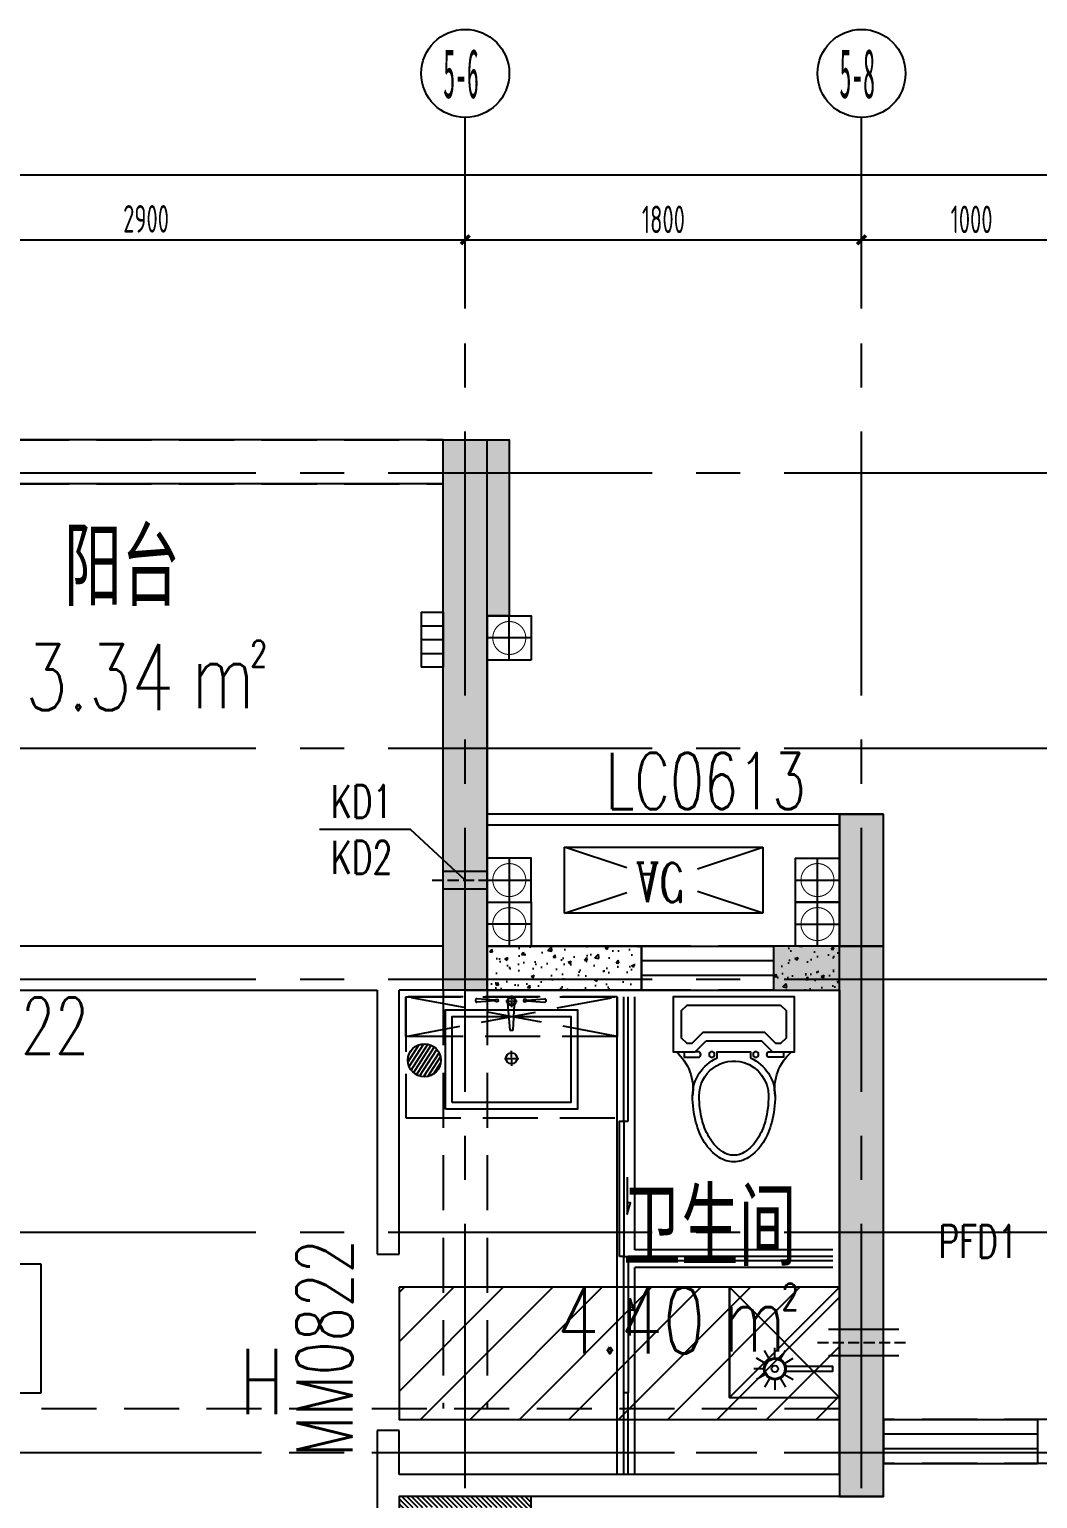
# Model space of a CAD drawing. Header units: millimetres. Extents: x -187744 to 2148, y -49419 to 6550.
# Drawn here: x -27873 to -23293, y -11921 to -5247 of the extents above; entities that cross this region are included whole.
import ezdxf
from ezdxf.enums import TextEntityAlignment as Align

# ---------------------------------------------------------------- set-up
doc = ezdxf.new("R2010")
doc.units = ezdxf.units.MM
doc.header["$LTSCALE"] = 1000
doc.header["$MEASUREMENT"] = 0
doc.set_wipeout_variables(frame=1)
for name, pattern in [('1#2#平面图$0$平面说明-标准层$0$DASH', [0.35, 0.25, -0.1]), ('B1户型$0$1#2#平面图$0$平面说明-标准层$0$DASH', [0.35, 0.25, -0.1]), ('B1户型$0$DASH', [0.35, 0.25, -0.1]), ('CONTINOUS', [0]), ('DASH', [0.35, 0.25, -0.1]), ('DASHED2', [0.375, 0.25, -0.125]), ('M-CENTER', [1.8, 1.2, -0.2, 0.2, -0.2])]:
    doc.linetypes.add(name, pattern=pattern)
doc.layers.get('Defpoints').update_dxf_attribs({"color": 136})
for name, color, linetype in [('-F废水立管', 30, 'F废水50'), ('-N凝结水立管', 150, 'N凝结水50'), ('-T通气立管', 7, 'T通气50'), ('-W污水立管', 2, 'W污水50'), ('-Y雨水立管', 3, 'Y雨水50'), ('0w-梁1', 4, 'DASHED2'), ('1#f35层以上墙柱-col_建筑$0$1#f35层以上墙柱-col$0$Col_1#_2F$0$0q-柱0', 3, 'Continuous'), ('1#f35层以上墙柱-col_建筑$0$1#f35层以上墙柱-col$0$Col_1#_2F$0$0q-柱填充', 251, 'Continuous'), ('A-AXIS', 150, 'Continuous'), ('A-DIM', 44, 'Continuous'), ('AXIS', 150, 'Continuous'), ('AXIS_TEXT', 50, 'Continuous'), ('B1户型$0$3T_WOOD', 21, 'Continuous'), ('B1户型$0$_EQUIPMENT', 6, 'Continuous'), ('B1户型$0$BALCONY', 6, 'Continuous'), ('B1户型$0$BASE', 5, 'Continuous'), ('B1户型$0$BASE-HATCH', 8, 'Continuous'), ('B1户型$0$DS-GLASS', 12, 'Continuous'), ('B1户型$0$FF-FIXT', 31, 'Continuous'), ('B1户型$0$FF-FURN', 51, 'Continuous'), ('B1户型$0$FURNITURE', 9, 'B1户型$0$DASH'), ('B1户型$0$K_EQUIPMENT', 6, 'Continuous'), ('B1户型$0$KT-HOLE', 211, 'Continuous'), ('B1户型$0$WALL', 2, 'Continuous'), ('B1户型$0$WIND', 4, 'Continuous'), ('B1户型$0$铝膜填充', 49, 'Continuous'), ('DIM_LEAD', 1, 'Continuous'), ('DOTE', 138, 'M-CENTER'), ('KT-HOLE', 211, 'Continuous'), ('PUB_TEXT', 7, 'Continuous'), ('SS_地漏', 21, 'Continuous'), ('WALL', 160, 'Continuous'), ('WIND-IDEN', 150, 'Continuous'), ('轴字', 7, 'Continuous')]:
    doc.layers.add(name, color=color, linetype=linetype)
for name, color, linetype, plot in [('-给排水辅助线', 201, 'Continuous', False), ('B1户型$0$20161209', 6, 'Continuous', False), ('B1户型$0$DIM_MODI', 6, 'Continuous', False)]:
    doc.layers.add(name, color=color, linetype=linetype, plot=plot)
doc.layers.add('B1户型$0$0-TTLB', color=1, linetype='Continuous', true_color=0xff0000)
doc.styles.add('-linetext', font='(hs)华森字母.shx', dxfattribs={"width": 0.6, "bigfont": '(hs)华森汉字.shx'})
doc.styles.add('_SIMPLEX', font='SIMPLEX', dxfattribs={"width": 0.8, "bigfont": 'hztxt'})
doc.styles.add('_TCH_DIM', font='SIMPLEX', dxfattribs={"bigfont": 'GBCBIG'})
doc.styles.add('_TCH_WINDOW', font='SIMPLEX', dxfattribs={"bigfont": 'GBCBIG'})
doc.styles.add('B1户型$0$_ROMANC', font='ROMANC', dxfattribs={"width": 0.6})
doc.styles.add('B1户型$0$dim_font', font='SIMPLEX', dxfattribs={"width": 0.8})
doc.styles.add('COMPLEX', font='COMPLEX')
doc.styles.add('H-DIM', font='archs.shx', dxfattribs={"width": 0.7})
doc.styles.add('S-黑体', font='simhei.ttf')
doc.linetypes.add('F废水50', pattern='A,50,-1,["F",-linetext,S=1.5,R=0,X=-0.75,Y=-0.75],-1', length=52)
doc.linetypes.add('N凝结水50', pattern='A,50,-1,["N",-linetext,S=1.5,R=0,X=-0.75,Y=-0.75],-1', length=52)
doc.linetypes.add('T通气50', pattern='A,50,-1,["T",-linetext,S=1.5,R=0,X=-0.75,Y=-0.75],-1', length=52)
doc.linetypes.add('W污水50', pattern='A,50,-1,["W",-linetext,S=1.5,R=0,X=-0.75,Y=-0.75],-1', length=52)
doc.linetypes.add('Y雨水50', pattern='A,50,-1,["Y",-linetext,S=1.5,R=0,X=-0.75,Y=-0.75],-1', length=52)
doc.dimstyles.new('H_DIM_1', dxfattribs={"dimscale": 0, "dimtxt": 2.5, "dimasz": 0.8, "dimexe": 2, "dimexo": 1.5, "dimgap": 0.6, "dimtad": 1, "dimdec": 0, "dimzin": 12, "dimdsep": 46, "dimtxsty": 'H-DIM', "dimblk": 'ARCHTICK', "dimcen": 0.125, "dimclrd": 44, "dimclre": 44, "dimclrt": 50, "dimadec": 0, "dimazin": 0, "dimtfac": 1, "dimtdec": 0, "dimtix": 1, "dimtmove": 2, "dimatfit": 3, "dimldrblk": 'ARCHTICK', "dimfxl": 1, "dimtvp": 1, "dimtolj": 1, "dimtzin": 0, "dimarcsym": 0})
pattern_1 = [(50, (0, 0), (143.452, -12.5504), [15, -165]), (355, (0, 0), (-27.7503, 150.4384), [12, -132]), (100.4514, (11.95, -1.05), (115.7019, 137.888), [12.748, -140.2284]), (46.1842, (0, 40), (213.4482, -33.1038), [22.5, -247.5]), (96.6356, (17.79, 37.24), (186.9325, 194.8236), [19.122, -210.3426]), (351.1842, (0, 40), (186.9324, 194.8237), [18, -198]), (21, (20, 30), (119.3814, -80.5238), [15, -165]), (326, (20, 30), (48.663, 145.03), [12, -132]), (71.4514, (29.95, 23.29), (168.0445, 64.5061), [12.748, -140.2284]), (37.5, (0, 0), (2.43197, 66.57877), [0, -130.4, 0, -134, 0, -132.5]), (7.5, (0, 0), (52.6139, 78.88234), [0, -76.4, 0, -127.4, 0, -50.5]), (327.5, (-44.6, 0), (106.7645, -4.51097), [0, -50, 0, -156, 0, -207]), (317.5, (-64.6, 0), (116.6372, 20.021), [0, -65, 0, -103.6, 0, -147])]

# ---------------------------------------------------------------- blocks, each defined once
blk = doc.blocks.new('_ArchTick')
at = {"color": 0, "linetype": 'ByBlock', "const_width": 0.4}
blk.add_lwpolyline([(-0.5, -0.5), (0.5, 0.5)], dxfattribs=at)
blk = doc.blocks.new('*D58')
at = {"layer": 'A-DIM', "color": 44, "lineweight": -2, "transparency": 16777216}
for p, q in [((-5792.1, 4647.4), (-5792.1, 5279.2)), ((5607.9, 4647.4), (5607.9, 5279.2)), ((-5792.1, 5179.2), (5607.9, 5179.2))]:
    blk.add_line(p, q, dxfattribs=at)
at = {"layer": 'Defpoints', "color": 0, "transparency": 16777216}
for p in [(5607.9, 5179.2), (-5792.1, 4572.4), (5607.9, 4572.4)]:
    blk.add_point(p, dxfattribs=at)
at = {"layer": 'A-DIM', "color": 44, "lineweight": -2, "transparency": 16777216, "xscale": 40, "yscale": 40, "zscale": 40, "rotation": 180}
blk.add_blockref('_ArchTick', (-5792.1, 5179.2), dxfattribs=at)
at = {"layer": 'A-DIM', "color": 44, "lineweight": -2, "transparency": 16777216, "xscale": 40, "yscale": 40, "zscale": 40}
blk.add_blockref('_ArchTick', (5607.9, 5179.2), dxfattribs=at)
at = {"layer": 'A-DIM', "color": 50, "transparency": 16777216, "insert": (-92.1, 5276.9), "char_height": 125, "attachment_point": 5, "style": 'H-DIM'}
blk.add_mtext('\\A1;11400', dxfattribs=at)
blk = doc.blocks.new('*D55')
at = {"layer": 'A-DIM', "color": 44, "lineweight": -2, "transparency": 16777216}
for p, q in [((-92.1, 4647.4), (-92.1, 4984)), ((2807.9, 4647.4), (2807.9, 4984)), ((-92.1, 4884), (2807.9, 4884))]:
    blk.add_line(p, q, dxfattribs=at)
at = {"layer": 'Defpoints', "color": 0, "transparency": 16777216}
for p in [(2807.9, 4884), (-92.1, 4572.4), (2807.9, 4572.4)]:
    blk.add_point(p, dxfattribs=at)
at = {"layer": 'A-DIM', "color": 44, "lineweight": -2, "transparency": 16777216, "xscale": 40, "yscale": 40, "zscale": 40, "rotation": 180}
blk.add_blockref('_ArchTick', (-92.1, 4884), dxfattribs=at)
at = {"layer": 'A-DIM', "color": 44, "lineweight": -2, "transparency": 16777216, "xscale": 40, "yscale": 40, "zscale": 40}
blk.add_blockref('_ArchTick', (2807.9, 4884), dxfattribs=at)
at = {"layer": 'A-DIM', "color": 50, "transparency": 16777216, "insert": (1357.9, 4979.1), "char_height": 125, "attachment_point": 5, "style": 'H-DIM'}
blk.add_mtext('\\A1;2900', dxfattribs=at)
blk = doc.blocks.new('*D54')
at = {"layer": 'A-DIM', "color": 44, "lineweight": -2, "transparency": 16777216}
for p, q in [((2807.9, 4647.4), (2807.9, 4984)), ((4607.9, 4647.4), (4607.9, 4984)), ((2807.9, 4884), (4607.9, 4884))]:
    blk.add_line(p, q, dxfattribs=at)
at = {"layer": 'Defpoints', "color": 0, "transparency": 16777216}
for p in [(4607.9, 4884), (2807.9, 4572.4), (4607.9, 4572.4)]:
    blk.add_point(p, dxfattribs=at)
at = {"layer": 'A-DIM', "color": 44, "lineweight": -2, "transparency": 16777216, "xscale": 40, "yscale": 40, "zscale": 40, "rotation": 180}
blk.add_blockref('_ArchTick', (2807.9, 4884), dxfattribs=at)
at = {"layer": 'A-DIM', "color": 44, "lineweight": -2, "transparency": 16777216, "xscale": 40, "yscale": 40, "zscale": 40}
blk.add_blockref('_ArchTick', (4607.9, 4884), dxfattribs=at)
at = {"layer": 'A-DIM', "color": 50, "transparency": 16777216, "insert": (3707.9, 4976.5), "char_height": 125, "attachment_point": 5, "style": 'H-DIM'}
blk.add_mtext('\\A1;1800', dxfattribs=at)
blk = doc.blocks.new('*D53')
at = {"layer": 'A-DIM', "color": 44, "lineweight": -2, "transparency": 16777216}
for p, q in [((4607.9, 4647.4), (4607.9, 4984)), ((5607.9, 4647.4), (5607.9, 4984)), ((4607.9, 4884), (5607.9, 4884))]:
    blk.add_line(p, q, dxfattribs=at)
at = {"layer": 'Defpoints', "color": 0, "transparency": 16777216}
for p in [(5607.9, 4884), (4607.9, 4572.4), (5607.9, 4572.4)]:
    blk.add_point(p, dxfattribs=at)
at = {"layer": 'A-DIM', "color": 44, "lineweight": -2, "transparency": 16777216, "xscale": 40, "yscale": 40, "zscale": 40, "rotation": 180}
blk.add_blockref('_ArchTick', (4607.9, 4884), dxfattribs=at)
at = {"layer": 'A-DIM', "color": 44, "lineweight": -2, "transparency": 16777216, "xscale": 40, "yscale": 40, "zscale": 40}
blk.add_blockref('_ArchTick', (5607.9, 4884), dxfattribs=at)
at = {"layer": 'A-DIM', "color": 50, "transparency": 16777216, "insert": (5107.9, 4976.5), "char_height": 125, "attachment_point": 5, "style": 'H-DIM'}
blk.add_mtext('\\A1;1000', dxfattribs=at)
blk = doc.blocks.new('_AXISO')
blk.add_circle((0, 0), 0.5)
at = {"layer": 'AXIS_TEXT', "style": 'COMPLEX', "width": 1.041667}
blk.add_attdef('A', text='', height=0.56, dxfattribs=at).set_placement((-0.25, -0.28), (0.25, -0.28), align=Align.FIT)
blk = doc.blocks.new('A$C1E787874')
at = {"linetype": 'DASH', "ltscale": 0.2}
blk.add_line((-50, 0), (250, 0), dxfattribs=at)
for p, q in [((0, 40), (200, 40)), ((0, -40), (200, -40))]:
    blk.add_line(p, q)
blk = doc.blocks.new('gslg002')
at = {"layer": '-给排水辅助线', "color": 251, "linetype": 'ByBlock'}
blk.add_lwpolyline([(28960.9, 54333.3), (29160.9, 54333.3), (29160.9, 54533.3), (28960.9, 54533.3)], close=True, dxfattribs=at)
at = {"layer": '-给排水辅助线', "linetype": 'ByBlock'}
for points in [[(29060.9, 54333.3), (29060.9, 54533.3)], [(28960.9, 54433.3), (29160.9, 54433.3)]]:
    blk.add_lwpolyline(points, dxfattribs=at)
at = {"const_width": 4.69}
blk.add_lwpolyline([(28985.9, 54433.3, 1), (29135.9, 54433.3, 1)], format="xyb", close=True, dxfattribs=at)
blk = doc.blocks.new('A$C0C4D32A8')
at = {"layer": 'SS_地漏', "linetype": 'Continuous'}
for p, q in [((0, 100), (250, 100)), ((0, 100), (0, 0)), ((62.5, 100), (62.5, 0)), ((125, 100), (125, 0)), ((187.5, 100), (187.5, 0)), ((250, 0), (250, 100)), ((0, 0), (250, 0))]:
    blk.add_line(p, q, dxfattribs=at)
blk = doc.blocks.new('B1户型$0$dgn')
at = {"color": 0, "linetype": 'Continuous'}
for p, q in [((4748.2, 4547.3), (4748.2, 4524.7)), ((4585.2, 4526.5), (4585.2, 4521.5)), ((4672.7, 4525.5), (4590.4, 4531.5)), ((4672.7, 4522.5), (4590.4, 4516.5)), ((4722.4, 4520.7), (4744.2, 4520.7)), ((4729.4, 4513.6), (4740.2, 4389.5)), ((4748.2, 4516.7), (4748.2, 4493.7)), ((4752.2, 4520.7), (4774.4, 4520.7)), ((4756.2, 4389.5), (4762.4, 4506.4)), ((4817.4, 4525.5), (4899.7, 4531.5)), ((4817.4, 4522.5), (4899.7, 4516.5)), ((4904.9, 4526.5), (4904.9, 4521.5)), ((4740.2, 4389.5), (4756.2, 4389.5)), ((4748.2, 4266), (4748.2, 4294.7)), ((4716, 4260.9), (4743.2, 4260.9)), ((4748.2, 4255.9), (4748.2, 4227.2)), ((4753.3, 4260.9), (4781, 4260.9))]:
    blk.add_line(p, q, dxfattribs=at)
blk.add_lwpolyline([(4448.2, 4030.9), (4448.2, 4480.9), (5048.2, 4480.9), (5048.2, 4030.9)], close=True, dxfattribs=at)
for points in [[(4681.7, 4530, -1), (4681.7, 4518, -1)], [(4748.2, 4520.9, 1), (4748.2, 4520.5, 1)], [(4808.4, 4530, 1), (4808.4, 4518, 1)], [(4748.1, 4261.4, 1), (4748.1, 4260.5, 1)]]:
    blk.add_lwpolyline(points, format="xyb", close=True, dxfattribs=at)
at = {"color": 8}
blk.add_lwpolyline([(4478.2, 4060.9), (4478.2, 4450.9), (5018.2, 4450.9), (5018.2, 4060.9)], close=True, dxfattribs=at)
at = {"color": 0, "linetype": 'Continuous'}
for centre, radius in [((4748.2, 4520.7), 20.2), ((4748, 4520.9), 16.3), ((4748.2, 4260.9), 25.2)]:
    blk.add_circle(centre, radius, dxfattribs=at)
for centre, start, end in [((4590.2, 4526.5), 88.28891, 180), ((4590.2, 4521.5), 180, 271.71109), ((4899.9, 4526.5), 360, 91.71109), ((4899.9, 4521.5), 268.28891, 360)]:
    blk.add_arc(centre, 5, start, end, dxfattribs=at)
blk = doc.blocks.new('B1户型$0$A$C78C60781')
at = {"color": 39}
for points in [[(-25, 306.8), (-47.9, 346.4)], [(0, 313.5), (0, 359.3)], [(25, 306.8), (47.9, 346.4)], [(-43.3, 288.5), (-82.9, 311.4)], [(43.3, 288.5), (82.9, 311.4)], [(-50, 263.5), (-95.7, 263.5)], [(-43.3, 238.5), (-82.9, 215.7)], [(-25, 220.2), (-47.9, 180.6)], [(25, 220.2), (47.9, 180.6)], [(43.3, 238.5), (82.9, 215.7)], [(50, 263.5), (95.7, 263.5)]]:
    blk.add_lwpolyline(points, dxfattribs=at)
at = {"linetype": 'Continuous'}
blk.add_lwpolyline([(-10, 214.5), (-10, 0), (10, 0), (10, 214.5)], dxfattribs=at)
for radius in [50, 45]:
    blk.add_circle((0, 263.5), radius, dxfattribs=at)
at = {"color": 39}
blk.add_circle((0, 263.5), 15, dxfattribs=at)
blk = doc.blocks.new('B1户型$0$A$C05EE60CC')
at = {"layer": 'B1户型$0$FURNITURE'}
for p, q in [((-13.7, 527), (-12.1, 507)), ((195.1, 129.9), (-13.8, 438.8)), ((-210.1, -104), (-373.1, 231.4)), ((195.1, 129.9), (-210.1, -104))]:
    blk.add_line(p, q, dxfattribs=at)
at = {"layer": 'B1户型$0$FURNITURE', "linetype": 'Continuous'}
blk.add_lwpolyline([(-91.9, 443.5, -0.03515), (-20.6, 456, -0.221919), (-2.2, 448.4), (211.6, 132.2, -0.488206), (210.9, 121.7), (-210.1, -121.3, -0.528393), (-220.3, -117.2), (-387.2, 226.1, -0.221919), (-384.6, 245.9), (-338.1, 301.4), (-377.9, 266.3), (-391, 248.9, -0.305892), (-449.5, 275.4, -0.225695), (-13.7, 527, -0.305892), (-20.1, 463.1, 0.010418), (-41.7, 460.5), (-91.9, 443.5)], format="xyb", dxfattribs=at)
at = {"layer": 'B1户型$0$FURNITURE'}
blk.add_lwpolyline([(-449.5, 275.4), (-433, 264)], dxfattribs=at)
for centre, radius, start, end in [((32.9, -57), 565.8, 94.56345, 145.43655), ((32.9, -57), 550.8, 96.16141, 143.83859), ((-72.4, 495.3), 46.4, 311.42754, 354.25754), ((-72.4, 495.3), 61.4, 328.43705, 11.01999), ((32.9, -57), 500.8, 96.22645, 143.77355), ((-19.6, 432.5), 8.6, 47.86314, 102.15075), ((-392.7, 310.4), 46.4, 245.74246, 288.57246), ((-392.7, 310.4), 61.4, 228.98001, 271.56295), ((-364.7, 233.2), 8.6, 137.84925, 192.13686)]:
    blk.add_arc(centre, radius, start, end, dxfattribs=at)
at = {"layer": 'B1户型$0$FURNITURE', "linetype": 'Continuous'}
blk.add_arc((207.4, -359.3), 856.8, 110.45237, 129.54763, dxfattribs=at)
blk = doc.blocks.new('B1户型$0$A$C421D707E')
at = {"layer": 'B1户型$0$K_EQUIPMENT'}
for p, q in [((0, 300), (282, 206)), ((0, 300), (0, 0)), ((900, 300), (0, 300)), ((900, 300), (604, 201.3)), ((900, 0), (900, 300)), ((282, 94), (0, 0)), ((604, 98.7), (900, 0)), ((0, 0), (900, 0))]:
    blk.add_line(p, q, dxfattribs=at)
at = {"layer": 'B1户型$0$K_EQUIPMENT', "style": 'B1户型$0$_ROMANC', "oblique": 360, "width": 0.7}
blk.add_text('AC', height=178.32, rotation=360, dxfattribs=at).set_placement((322.8, 71.9))
at = {"layer": 'B1户型$0$K_EQUIPMENT', "style": 'B1户型$0$dim_font', "width": 0.6, "flags": 9}
for tag in ['YSIZE', 'XSIZE']:
    blk.add_attdef(tag, (0, 0), '', height=0.6, rotation=360, dxfattribs=at)
at = {"layer": 'B1户型$0$K_EQUIPMENT', "style": 'B1户型$0$dim_font', "oblique": 360, "width": 0.6, "flags": 9}
for tag in ['YSIZE', 'XSIZE']:
    blk.add_attdef(tag, (0, 0), '', height=0.6, rotation=360, dxfattribs=at)
blk = doc.blocks.new('B1户型$0$A$C33AF49DE')
at = {"linetype": 'Continuous'}
blk.add_wipeout([(0, 550), (0, 0), (250, 0), (250, 12.5), (256.1, 19.2), (264.4, 27.5), (277.5, 39.1), (290.2, 48.7), (305.8, 58.7), (326.7, 69.6), (345.3, 77), (367.8, 83.6), (388.9, 87.5), (404.2, 89.1), (422.3, 89.6), (431.9, 88.4), (450, 87.5), (487.9, 89), (525.8, 93.5), (557.1, 99.6), (580.4, 105.7), (617.5, 119.1), (662.1, 142.4), (687.3, 160.7), (708.3, 180.8), (725.7, 202.2), (736, 218.7), (744.9, 240.2), (748.9, 259.1), (750, 275), (748, 296.9), (741.9, 318.3), (725.9, 347.4), (699.6, 378.2), (671.2, 401.6), (617.5, 430.9), (569.9, 447.2), (498.8, 460), (470.8, 462), (450, 462.5), (444.6, 462.4), (436.5, 462), (425.5, 460.9), (423.2, 460.5), (403.1, 461), (390, 462.4), (352.6, 470.6), (333.3, 477.6), (299.4, 495.2), (279.2, 509.5), (259.8, 526.9), (250, 537.5), (250, 550)], dxfattribs=at).dxf.layer = 'B1户型$0$FF-FURN'
at = {"layer": 'B1户型$0$FF-FURN', "linetype": 'Continuous'}
blk.add_lwpolyline([(200, 400), (200, 150), (250, 100), (250, 0), (0, 0), (0, 550), (250, 550), (250, 450)], close=True, dxfattribs=at)
at = {"layer": 'B1户型$0$FF-FURN'}
blk.add_lwpolyline([(37.5, 62.5), (62.5, 37.5), (187.5, 37.5), (212.5, 62.5), (212.5, 84.5), (162.5, 134.5), (162.5, 415.5), (212.5, 465.5), (212.5, 487.5), (187.5, 512.5), (62.5, 512.5), (37.5, 487.5)], close=True, dxfattribs=at)
at = {"layer": 'B1户型$0$FF-FURN', "linetype": 'ByBlock'}
for points in [[(250, 500), (275, 500), (275, 437.5, -1), (250, 437.5), (250, 450)], [(250, 50), (275, 50), (275, 112.5, 1), (250, 112.5), (250, 100)]]:
    blk.add_lwpolyline(points, format="xyb", dxfattribs=at)
at = {"layer": 'B1户型$0$FF-FURN', "linetype": 'Continuous'}
blk.add_lwpolyline([(278.2, 200, 0.298217), (450, 87.5, 0.063415), (569.9, 102.8, 0.076468), (662.1, 142.4, 0.107136), (729.9, 208.4, 0.147373), (750, 275, 0.147373), (729.9, 341.6, 0.107136), (662.1, 407.6, 0.076468), (569.9, 447.2, 0.063415), (450, 462.5, 0.298217), (278.2, 350), (250, 350), (250, 200)], format="xyb", close=True, dxfattribs=at)
at = {"layer": 'B1户型$0$FF-FURN'}
for centre in [(262.5, 375), (262.5, 175)]:
    blk.add_circle(centre, 12.5, dxfattribs=at)
at = {"layer": 'B1户型$0$FF-FURN', "linetype": 'Continuous'}
for centre, start, end in [((419.5, 685.3), 221.08899, 277.79892), ((419.5, -135.3), 82.20108, 138.91101)]:
    blk.add_arc(centre, 224.9, start, end, dxfattribs=at)
at = {"layer": 'B1户型$0$FF-FURN'}
for centre, radius, start, end in [((450, 275), 157.5, 90, 196.60154), ((450, -15.9), 448.4, 75.48576, 89.99996), ((487.1, 127.6), 300.2, 57.99461, 75.48577), ((543.7, 218.1), 193.4, 33.53412, 57.99458), ((629.5, 275), 90.5, 0.00005, 33.53406), ((629.5, 275), 90.5, 326.46593, 359.99994), ((450, 275), 157.5, 196.60155, 270), ((543.7, 331.9), 193.4, 302.00541, 326.46587), ((487.1, 422.4), 300.2, 284.51423, 302.00539), ((450, 565.9), 448.4, 270.00004, 284.51423)]:
    blk.add_arc(centre, radius, start, end, dxfattribs=at)
blk = doc.blocks.new('B1户型$0$drtetr')
at = {"layer": 'B1户型$0$铝膜填充'}
h = blk.add_hatch(dxfattribs=at)
h.set_pattern_fill('混凝土', color=256, scale=20)
h.set_pattern_definition(pattern_1)
h.paths.add_polyline_path([(7700, 6250), (7500, 6250), (7500, 5650), (7700, 5650)])
h.paths.add_polyline_path([(-2899.7, 6700), (-3500, 6700), (-3500, 6100), (-3300, 6100), (-3300, 6500), (-2899.7, 6500)])
h.paths.add_polyline_path([(-2300, -100), (-500, -100), (-500, 100), (-2300, 100)])
h = blk.add_hatch(dxfattribs=at)
h.set_pattern_fill('混凝土', color=256, scale=20)
h.set_pattern_definition(pattern_1)
h.paths.add_polyline_path([(7200, 5450), (7500, 5450), (7500, 5650), (7200, 5650)])
h.paths.add_polyline_path([(6600, 5450), (5900, 5450.2), (5900, 5650), (6600, 5650)])
at = {"layer": 'B1户型$0$WALL'}
for points in [[(7700, 6250), (7500, 6250), (7500, 5650), (7700, 5650)], [(6600, 5450), (5900, 5450.2), (5900, 5650), (6600, 5650)], [(7200, 5450), (7500, 5450), (7500, 5650), (7200, 5650)]]:
    blk.add_lwpolyline(points, close=True, dxfattribs=at)
blk = doc.blocks.new('B1户型$0$A$C1E787874')
at = {"linetype": 'B1户型$0$DASH', "ltscale": 0.2}
blk.add_line((-50, 0), (250, 0), dxfattribs=at)
for p, q in [((0, 40), (200, 40)), ((0, -40), (200, -40))]:
    blk.add_line(p, q)
blk = doc.blocks.new('B1户型$0$1#2#平面图$0$卫生间排气孔')
at = {"linetype": 'B1户型$0$1#2#平面图$0$平面说明-标准层$0$DASH', "ltscale": 0.2}
blk.add_line((0, -50), (0, 250), dxfattribs=at)
for p, q in [((-60, 0), (-60, 200)), ((60, 0), (60, 200))]:
    blk.add_line(p, q)
blk = doc.blocks.new('B1户型$0$1#2#平面图$0$$TCHSYS$WIN2D')
for p, q in [((-0.5, 0.5), (0.5, 0.5)), ((-0.5, 0.5), (-0.5, -0.5)), ((0.5, 0.5), (0.5, -0.5)), ((0.5, 0.1667), (-0.5, 0.1667)), ((0.5, -0.1667), (-0.5, -0.1667)), ((-0.5, -0.5), (0.5, -0.5))]:
    blk.add_line(p, q)
blk = doc.blocks.new('B1柱子')
at = {"layer": '1#f35层以上墙柱-col_建筑$0$1#f35层以上墙柱-col$0$Col_1#_2F$0$0q-柱填充'}
h = blk.add_hatch(color=256, dxfattribs=at)
h.dxf.hatch_style = 1
h.paths.add_polyline_path([(622091.3, 99384.1), (622391.3, 99384.1), (622391.3, 98584.1), (622291.3, 98584.1), (622291.3, 96884.4), (622091.3, 96884.4)])
h = blk.add_hatch(color=256, dxfattribs=at)
h.dxf.hatch_style = 1
h.paths.add_polyline_path([(623591.3, 97084.4), (623591.3, 96884.4), (623891.3, 96884.4), (623891.3, 94584.4), (624091.3, 94584.4), (624091.3, 97084.4)])
at = {"layer": 'KT-HOLE'}
for p, q in [((623841.3, 95344.2), (624160.7, 95344.2)), ((623841.3, 95224.2), (624160.7, 95224.2))]:
    blk.add_line(p, q, dxfattribs=at)
at = {"layer": 'KT-HOLE', "linetype": '1#2#平面图$0$平面说明-标准层$0$DASH', "ltscale": 0.2}
blk.add_line((623791.3, 95284.2), (624210.7, 95284.2), dxfattribs=at)
at = {"layer": 'WALL'}
for points in [[(622091.3, 99384.1), (622391.3, 99384.1), (622391.3, 98584.1), (622291.3, 98584.1), (622291.3, 96884.4), (622091.3, 96884.4)], [(623591.3, 97084.4), (623591.3, 96884.4), (623891.3, 96884.4), (623891.3, 94584.4), (624091.3, 94584.4), (624091.3, 97084.4)]]:
    blk.add_lwpolyline(points, close=True, dxfattribs=at)
at = {"layer": '-F废水立管', "linetype": 'CONTINOUS', "ltscale": 10, "xscale": -1}
blk.add_blockref('gslg002', (651452.2, 44050.8), dxfattribs=at)
at = {"layer": '-N凝结水立管', "linetype": 'CONTINOUS', "ltscale": 10, "rotation": 270}
blk.add_blockref('gslg002', (567958.1, 126445.2), dxfattribs=at)
at = {"layer": '-T通气立管', "linetype": 'CONTINOUS', "ltscale": 10, "xscale": -1, "rotation": 270}
blk.add_blockref('gslg002', (569358.1, 68323.5), dxfattribs=at)
at = {"layer": '-W污水立管', "linetype": 'CONTINOUS', "ltscale": 10, "xscale": -1, "rotation": 270}
blk.add_blockref('gslg002', (569358.1, 68123.5), dxfattribs=at)
at = {"layer": '-Y雨水立管', "linetype": 'CONTINOUS', "ltscale": 10, "xscale": -1, "rotation": 90}
blk.add_blockref('gslg002', (676824.6, 126245.2), dxfattribs=at)
at = {"layer": 'KT-HOLE'}
blk.add_blockref('A$C1E787874', (622091.2, 97384.2), dxfattribs=at)
at = {"layer": 'SS_地漏', "linetype": 'Continuous', "xscale": -1, "rotation": 89.99991154822897}
blk.add_blockref('A$C0C4D32A8', (622091.7, 98601.8), dxfattribs=at)
blk = doc.blocks.new('liang00000000')
at = {"layer": '0w-梁1', "linetype": 'DASHED2'}
for p, q in [((4072648.2, -1393255.6), (4075348.2, -1393255.6)), ((4072648.2, -1393455.6), (4075348.2, -1393455.6)), ((4076848.2, -1395555.3), (4075548.2, -1395555.3)), ((4075348.2, -1395755.3), (4075348.3, -1397655.4)), ((4076848.2, -1395755.3), (4075548.2, -1395755.3)), ((4075548.2, -1395755.3), (4075548.3, -1397655.4)), ((4069398.2, -1397655.4), (4077148.2, -1397655.3)), ((4078148.2, -1397705.3), (4077348.2, -1397705.3)), ((4069398.2, -1397855.4), (4077148.2, -1397855.4)), ((4078148.2, -1397905.3), (4077348.2, -1397905.3))]:
    blk.add_line(p, q, dxfattribs=at)
blk = doc.blocks.new('QBLOCK2019073115112111')
for centre in [(2807.9, 5639.8), (2807.9, 5639.8), (4607.9, 5639.8), (4607.9, 5639.8)]:
    blk.add_circle(centre, 200)
at = {"layer": 'AXIS'}
for p, q in [((2807.9, 4572.4), (2807.9, 5439.8)), ((4607.9, 4572.4), (4607.9, 5439.8))]:
    blk.add_line(p, q, dxfattribs=at)
at = {"layer": 'DOTE'}
for p, q in [((2807.9, -4386.9), (2807.9, 4572.4)), ((4607.9, -4386.9), (4607.9, 4572.4)), ((-6542.9, 3825.1), (6625.8, 3825.1)), ((-6542.9, 2575.1), (6625.8, 2575.1)), ((-6542.9, 1525.1), (6625.8, 1525.1)), ((-6542.9, 375.1), (6625.8, 375.1)), ((-6542.9, -624.9), (6625.8, -624.9))]:
    blk.add_line(p, q, dxfattribs=at)
at = {"layer": 'A-AXIS'}
ref = blk.add_blockref('_AXISO', (2807.9, 5639.8), dxfattribs=dict(at, xscale=400, yscale=400, zscale=400))
ref.add_attrib('A', '5-6', dxfattribs={"layer": '轴字', "color": 2, "height": 224, "style": 'S-黑体', "width": 0.333659}).set_placement((2707.9, 5527.8), (2869.2, 5527.8), align=Align.FIT)
ref = blk.add_blockref('_AXISO', (4607.9, 5639.8), dxfattribs=dict(at, xscale=400, yscale=400, zscale=400))
ref.add_attrib('A', '5-8', dxfattribs={"layer": '轴字', "color": 2, "height": 224, "style": 'S-黑体', "width": 0.333659}).set_placement((4507.9, 5527.8), (4669.2, 5527.8), align=Align.FIT)
at = {"layer": 'AXIS_TEXT', "style": 'COMPLEX', "width": 1.041667}
for p, p2 in [((-5892.1, 5527.8), (-5692.1, 5527.8)), ((-5892.1, 5527.8), (-5692.1, 5527.8)), ((-5192.1, 5527.8), (-4992.1, 5527.8)), ((-5192.1, 5527.8), (-4992.1, 5527.8)), ((-3492.1, 5527.8), (-3292.1, 5527.8)), ((-3492.1, 5527.8), (-3292.1, 5527.8)), ((-2592.1, 5527.8), (-2392.1, 5527.8)), ((-2592.1, 5527.8), (-2392.1, 5527.8)), ((-192.1, 5527.8), (7.9, 5527.8)), ((-192.1, 5527.8), (7.9, 5527.8)), ((2707.9, 5527.8), (2907.9, 5527.8)), ((2707.9, 5527.8), (2907.9, 5527.8)), ((4507.9, 5527.8), (4707.9, 5527.8)), ((4507.9, 5527.8), (4707.9, 5527.8)), ((5507.9, 5527.8), (5707.9, 5527.8)), ((5507.9, 5527.8), (5707.9, 5527.8)), ((-7660.5, 3713.1), (-7460.5, 3713.1)), ((-7660.5, 3713.1), (-7460.5, 3713.1)), ((7521.1, 3713.1), (7521.6, 3713.1)), ((7521.1, 3713.1), (7521.6, 3713.1)), ((-7660.5, 2463.1), (-7460.5, 2463.1)), ((-7660.5, 2463.1), (-7460.5, 2463.1)), ((7521.1, 2463.1), (7521.6, 2463.1)), ((7521.1, 2463.1), (7521.6, 2463.1)), ((-7660.5, 1413.1), (-7460.5, 1413.1)), ((-7660.5, 1413.1), (-7460.5, 1413.1)), ((7521.1, 1413.1), (7521.6, 1413.1)), ((7521.1, 1413.1), (7521.6, 1413.1)), ((-7660.5, 263.1), (-7460.5, 263.1)), ((-7660.5, 263.1), (-7460.5, 263.1)), ((7521.1, 263.1), (7521.6, 263.1)), ((7521.1, 263.1), (7521.6, 263.1)), ((-7660.5, -736.9), (-7460.5, -736.9)), ((-7660.5, -736.9), (-7460.5, -736.9)), ((7521.1, -736.9), (7521.6, -736.9)), ((7521.1, -736.9), (7521.6, -736.9)), ((-7660.5, -1436.9), (-7460.5, -1436.9)), ((-7660.5, -1436.9), (-7460.5, -1436.9)), ((7521.1, -1436.9), (7521.6, -1436.9)), ((7521.1, -1436.9), (7521.6, -1436.9)), ((-7660.5, -2536.9), (-7460.5, -2536.9)), ((-7660.5, -2536.9), (-7460.5, -2536.9)), ((7521.1, -2536.9), (7521.6, -2536.9)), ((7521.1, -2536.9), (7521.6, -2536.9)), ((-7660.5, -4136.9), (-7460.5, -4136.9)), ((-7660.5, -4136.9), (-7460.5, -4136.9)), ((7521.1, -4136.9), (7521.6, -4136.9)), ((7521.1, -4136.9), (7521.6, -4136.9)), ((-5892.1, -5349.9), (-5891.6, -5349.9)), ((-5892.1, -5349.9), (-5891.6, -5349.9)), ((-5192.1, -5349.9), (-5191.6, -5349.9)), ((-5192.1, -5349.9), (-5191.6, -5349.9)), ((-3492.1, -5351.1), (-3491.6, -5351.1)), ((-3492.1, -5351.1), (-3491.6, -5351.1)), ((-2592.1, -5349.9), (-2591.6, -5349.9)), ((-2592.1, -5349.9), (-2591.6, -5349.9)), ((-192.1, -5349.9), (-191.6, -5349.9)), ((-192.1, -5349.9), (-191.6, -5349.9)), ((2707.9, -5349.9), (2708.4, -5349.9)), ((2707.9, -5349.9), (2708.4, -5349.9)), ((4507.9, -5349.9), (4508.4, -5349.9)), ((4507.9, -5349.9), (4508.4, -5349.9)), ((5507.9, -5349.9), (5508.4, -5349.9)), ((5507.9, -5349.9), (5508.4, -5349.9))]:
    blk.add_attdef('A', text='', height=224, dxfattribs=at).set_placement(p, p2, align=Align.FIT)
at = {"layer": 'A-DIM'}
for p1, p2, distance, picture, middle in [((-5792.1, 4572.4), (5607.9, 4572.4), 606.7, '*D58', (-92.1, 5276.9)), ((-92.1, 4572.4), (2807.9, 4572.4), 311.6, '*D55', (1357.9, 4979.1)), ((2807.9, 4572.4), (4607.9, 4572.4), 311.6, '*D54', (3707.9, 4976.5)), ((4607.9, 4572.4), (5607.9, 4572.4), 311.6, '*D53', (5107.9, 4976.5))]:
    dim = blk.add_aligned_dim(p1=p1, p2=p2, distance=distance, dimstyle='H_DIM_1', override={"dimscale": 50}, dxfattribs=at)
    dim.commit()
    dim.dimension.update_dxf_attribs({"geometry": picture, "text_midpoint": middle})

msp = doc.modelspace()

# ---------------------------------------------------------------- hatches: boundary and pattern name
at = {"layer": '1#f35层以上墙柱-col_建筑$0$1#f35层以上墙柱-col$0$Col_1#_2F$0$0q-柱填充'}
h = msp.add_hatch(color=256, dxfattribs=at)
h.dxf.hatch_style = 1
h.paths.add_polyline_path([(-25992.5, -7111.7), (-25692.5, -7111.7), (-25692.5, -7911.7), (-25792.5, -7911.7), (-25792.5, -9611.5), (-25992.5, -9611.5)])
at = {"layer": 'B1户型$0$0-TTLB'}
h = msp.add_hatch(dxfattribs=at)
h.set_pattern_fill('ANSI31', color=256, scale=10, angle=12)
h.set_pattern_definition([(57, (37902.143, -26814.4), (-13.3138953, 8.6461447), [])])
edge = h.paths.add_edge_path()
edge.add_arc((-26078.4, -9930.1), 75, 0, 360)
at = {"layer": 'B1户型$0$20161209', "linetype": 'B1户型$0$DASH', "ltscale": 0.5}
h = msp.add_hatch(dxfattribs=at)
h.set_pattern_fill('ANSI31', color=256, scale=100)
h.set_pattern_definition([(45, (-34443.71, -53361.46), (-112.2532, 112.2532), [])])
h.paths.add_polyline_path([(-24192.5, -11561.5), (-24192.5, -10961.5), (-26192.5, -10961.5), (-26192.5, -11561.5)])
at = {"layer": 'B1户型$0$BASE-HATCH'}
h = msp.add_hatch(dxfattribs=at)
h.set_pattern_fill('ANSI31', color=256, scale=5, angle=-180)
h.set_pattern_definition([(135, (3568001.268, -1657512.94), (11.22532015, 11.22532015), [])])
h.paths.add_polyline_path([(-25642.5, -11961.5), (-26142.5, -11961.5), (-26142.5, -12461.5), (-25642.5, -12461.5)], flags=16)
h.paths.add_polyline_path([(-25592.5, -11911.5), (-26192.5, -11911.5), (-26192.5, -12511.5), (-25592.5, -12511.5)])

# ---------------------------------------------------------------- linework, layer by layer
at = {"layer": '1#f35层以上墙柱-col_建筑$0$1#f35层以上墙柱-col$0$Col_1#_2F$0$0q-柱0'}
msp.add_lwpolyline([(-25992.5, -7111.7), (-25692.5, -7111.7), (-25692.5, -7911.7), (-25792.5, -7911.7), (-25792.5, -9611.5), (-25992.5, -9611.5)], close=True, dxfattribs=at)
at = {"layer": 'B1户型$0$0-TTLB'}
msp.add_circle((-26078.4, -9930.1), 75, dxfattribs=at)
at = {"layer": 'B1户型$0$3T_WOOD'}
for p, q in [((-25992.5, -7111.5), (-28692.5, -7111.5)), ((-25992.5, -7311.5), (-28692.5, -7311.5))]:
    msp.add_line(p, q, dxfattribs=at)
at = {"layer": 'B1户型$0$BALCONY'}
for p, q in [((-24192.8, -8811.5), (-25792.8, -8811.5, 0)), ((-24192.8, -8861.5), (-25792.8, -8861.5, 0))]:
    msp.add_line(p, q, dxfattribs=at)
msp.add_lwpolyline([(-24192.5, -10961.5), (-24692.5, -10961.5), (-24692.5, -11461.5), (-24192.5, -11461.5)], close=True, dxfattribs=at)
msp.add_lwpolyline([(-24192.5, -10961.5), (-24692.5, -11461.5), (-24692.5, -10961.5), (-24192.5, -11461.5)], dxfattribs=at)
at = {"layer": 'B1户型$0$BASE'}
msp.add_lwpolyline([(-25592.5, -11911.5), (-26192.5, -11911.5), (-26192.5, -12511.5), (-25592.5, -12511.5)], close=True, dxfattribs=at)
at = {"layer": 'B1户型$0$DIM_MODI', "ltscale": 0.5}
msp.add_lwpolyline([(-26192.5, -10961.5), (-26192.5, -11561.5), (-24192.5, -11561.5), (-24192.5, -10961.5)], close=True, dxfattribs=at)
at = {"layer": 'B1户型$0$DS-GLASS', "color": 136}
for p, q in [((-25202.5, -11811.5), (-25202.5, -9641.5)), ((-25122.5, -10791.5), (-25122.5, -9641.5)), ((-24222.5, -10791.5), (-25122.5, -10791.5)), ((-24222.5, -10871.5), (-25122.5, -10871.5)), ((-25122.5, -11811.5), (-25122.5, -10871.5))]:
    msp.add_line(p, q, dxfattribs=at)
at = {"layer": 'B1户型$0$DS-GLASS'}
for p, q in [((-25172.5, -10206.5), (-25172.5, -9641.5)), ((-25152.5, -10206.5), (-25152.5, -9641.5)), ((-25172.5, -10206.5), (-25152.5, -10206.5)), ((-24222.5, -10821.5), (-25152.5, -10821.5)), ((-25152.5, -10821.5), (-25152.5, -10841.5)), ((-24222.5, -10841.5), (-25152.5, -10841.5)), ((-25172.5, -11811.5), (-25172.5, -11441.5)), ((-25152.5, -11441.5), (-25172.5, -11441.5)), ((-25152.5, -11811.5), (-25152.5, -11441.5))]:
    msp.add_line(p, q, dxfattribs=at)
for points in [[(-25192.5, -10821.5), (-25192.5, -10206.5), (-25172.5, -10206.5), (-25172.5, -10821.5)], [(-25172.5, -11441.5), (-25172.5, -10821.5), (-25152.5, -10821.5), (-25152.5, -11441.5)]]:
    msp.add_lwpolyline(points, close=True, dxfattribs=at)
at = {"layer": 'B1户型$0$DS-GLASS', "elevation": 0}
for points in [[(-25156.9, -10461.8), (-25156.9, -10629.4), (-25141.7, -10577.2), (-25156.9, -10577.2)], [(-25144, -11181.1), (-25144, -11013.5), (-25128.9, -11065.7), (-25144, -11065.7)]]:
    msp.add_lwpolyline(points, dxfattribs=at)
at = {"layer": 'B1户型$0$FURNITURE'}
for p, q in [((-25202.5, -9821.5), (-26162.5, -9641.5)), ((-26162.5, -9821.5), (-25202.5, -9641.5))]:
    msp.add_line(p, q, dxfattribs=at)
at = {"layer": 'B1户型$0$FURNITURE', "elevation": 0}
for points in [[(-26162.5, -9821.5), (-26162.5, -9641.5), (-25202.5, -9641.5), (-25202.5, -9821.5)], [(-25202.5, -10191.5), (-25202.5, -9641.5), (-26162.5, -9641.5), (-26162.5, -10191.5)]]:
    msp.add_lwpolyline(points, close=True, dxfattribs=at)
at = {"layer": 'B1户型$0$WALL'}
for p, q in [((-25992.5, -9411.5), (-25992.5, -7111.5)), ((-25992.5, -7111.5), (-25792.5, -7111.5)), ((-25792.5, -9411.5), (-25792.5, -7111.5)), ((-24192.5, -9411.5), (-24192.5, -8811.5)), ((-24192.5, -8811.5), (-23992.5, -8811.5)), ((-23992.5, -9511.5), (-23992.5, -8811.5)), ((-26192.5, -9411.5), (-28692.5, -9411.5)), ((-25992.5, -9411.5), (-26192.5, -9411.5)), ((-25092.5, -9411.5), (-25792.5, -9411.5)), ((-25092.5, -9611.5), (-25092.5, -9411.5)), ((-24192.5, -9411.5), (-24492.5, -9411.5)), ((-23992.5, -11561.5), (-23992.5, -9511.5)), ((-28692.5, -9611.5), (-26292.5, -9611.5)), ((-26292.5, -9611.5), (-26292.5, -10811.5)), ((-26192.5, -10811.5), (-26192.5, -9611.5)), ((-25892.5, -9611.5), (-26192.5, -9611.5)), ((-25892.5, -9611.5), (-25092.5, -9611.5)), ((-24192.5, -11661.5), (-24192.5, -9611.5)), ((-26292.5, -10811.5), (-26192.5, -10811.5)), ((-26192.5, -11611.5), (-26292.5, -11611.5)), ((-26292.5, -11611.5), (-26292.5, -11811.5)), ((-26192.5, -11811.5), (-26192.5, -11611.5)), ((-23992.5, -11561.5), (-23992.5, -11761.5)), ((-24192.5, -11811.5), (-24192.5, -11661.5)), ((-26292.5, -11811.5), (-26292.5, -12511.5)), ((-24192.5, -11811.5), (-26192.5, -11811.5)), ((-23992.5, -11911.5), (-23992.5, -11761.5)), ((-23992.5, -11911.5), (-26192.5, -11911.5)), ((-26192.5, -11911.5), (-26192.5, -12511.5))]:
    msp.add_line(p, q, dxfattribs=at)
msp.add_lwpolyline([(-25792.5, -9411.5), (-25092.5, -9411.5), (-25092.5, -9611.5), (-25792.5, -9611.5)], close=True, dxfattribs=at)
at = {"layer": 'DIM_LEAD'}
for p, q in [((-26140.7, -8881.1), (-26555.4, -8881.1)), ((-25892.6, -9111.6), (-26140.7, -8881.1))]:
    msp.add_line(p, q, dxfattribs=at)
at = {"layer": 'KT-HOLE', "linetype": '1#2#平面图$0$平面说明-标准层$0$DASH', "ltscale": 0.2}
msp.add_line((-24292.5, -11211.6), (-23873.1, -11211.6), dxfattribs=at)
at = {"layer": 'KT-HOLE'}
for p, q in [((-24242.5, -11151.6), (-23923.1, -11151.6)), ((-24242.5, -11271.6), (-23923.1, -11271.6))]:
    msp.add_line(p, q, dxfattribs=at)
at = {"layer": 'PUB_TEXT'}
for p, q in [((-28981.8, -10855.3), (-27820.8, -10855.3)), ((-27820.8, -10855.3), (-27820.8, -11443.1)), ((-27820.8, -11443.1), (-28981.8, -11443.1))]:
    msp.add_line(p, q, dxfattribs=at)

# ---------------------------------------------------------------- block references
at = {"layer": '-F废水立管', "linetype": 'CONTINOUS', "ltscale": 10, "xscale": -1}
msp.add_blockref('gslg002', (3368.3, -62445), dxfattribs=at)
at = {"layer": '-N凝结水立管', "linetype": 'CONTINOUS', "ltscale": 10, "rotation": 270}
msp.add_blockref('gslg002', (-80125.8, 19949.4), dxfattribs=at)
at = {"layer": '-T通气立管', "linetype": 'CONTINOUS', "ltscale": 10, "xscale": -1, "rotation": 270}
msp.add_blockref('gslg002', (-78725.8, -38172.3), dxfattribs=at)
at = {"layer": '-W污水立管', "linetype": 'CONTINOUS', "ltscale": 10, "xscale": -1, "rotation": 270}
msp.add_blockref('gslg002', (-78725.8, -38372.3), dxfattribs=at)
at = {"layer": '-Y雨水立管', "linetype": 'CONTINOUS', "ltscale": 10, "xscale": -1, "rotation": 90}
msp.add_blockref('gslg002', (28740.8, 19749.4), dxfattribs=at)
at = {"xscale": -1, "rotation": 180}
msp.add_blockref('B1户型$0$A$C421D707E', (-25441.3, -8961.5), dxfattribs=at)
at = {"layer": 'A-AXIS'}
msp.add_blockref('QBLOCK2019073115112111', (-28700.4, -11086.6), dxfattribs=at)
at = {"layer": 'B1户型$0$_EQUIPMENT', "linetype": 'B1户型$0$1#2#平面图$0$平面说明-标准层$0$DASH', "ltscale": 0.2, "rotation": 270}
msp.add_blockref('B1户型$0$1#2#平面图$0$卫生间排气孔', (-24173, -11211.5), dxfattribs=at)
at = {"layer": 'B1户型$0$FF-FIXT', "extrusion": (0, 0, -1), "xscale": -1, "zscale": -1}
msp.add_blockref('B1户型$0$dgn', (30430.7, -14182.4), dxfattribs=at)
at = {"layer": 'B1户型$0$FF-FIXT', "extrusion": (-1.95159e-14, 2.88982e-14, -1), "xscale": -1, "zscale": -1, "rotation": 270}
msp.add_blockref('B1户型$0$A$C78C60781', (24222.5, -11331.9), dxfattribs=at)
at = {"layer": 'B1户型$0$FURNITURE', "extrusion": (-1.31272e-23, 6.67052e-16, -1), "xscale": -1, "zscale": -1, "rotation": 30.00000000004874}
for p in [(27398.5, -12540.8), (26700.2, -12540.8)]:
    msp.add_blockref('B1户型$0$A$C05EE60CC', p, dxfattribs=at)
at = {"layer": 'B1户型$0$KT-HOLE'}
msp.add_blockref('B1户型$0$A$C1E787874', (-25992.5, -9111.5), dxfattribs=at)
at = {"layer": 'B1户型$0$WIND', "xscale": -700, "yscale": -200, "zscale": 200, "rotation": 180}
msp.add_blockref('B1户型$0$1#2#平面图$0$$TCHSYS$WIN2D', (-23642.5, -11661.5), dxfattribs=at)
at = {"layer": 'KT-HOLE'}
msp.add_blockref('A$C1E787874', (-25992.6, -9111.6), dxfattribs=at)
at = {"layer": 'SS_地漏', "linetype": 'Continuous', "xscale": -1, "rotation": 89.99991154822897}
msp.add_blockref('A$C0C4D32A8', (-25992.2, -7894), dxfattribs=at)

# ---------------------------------------------------------------- texts
at = {"layer": 'PUB_TEXT'}
for s, height, style, width, p in [('阳台', 350, '_SIMPLEX', 0.75, (-27714.9, -7866.8)), ('3.34', 300, '_SIMPLEX', 0.75, (-27891.4, -8340.2)), ('2', 120, '_SIMPLEX', 0.75, (-26869.8, -8142.7)), ('m', 300, '_SIMPLEX', 0.75, (-27137, -8330.5)), ('KD1', 148.75, '_TCH_DIM', 0.705882, (-26502.9, -8828.6)), ('KD2', 148.75, '_TCH_DIM', 0.705882, (-26502.9, -9082.4)), ('卫生间', 350, '_SIMPLEX', 0.75, (-25175.4, -10865)), ('PFD1', 148.75, '_TCH_DIM', 0.705882, (-23743.1, -10827.4)), ('2', 120, '_SIMPLEX', 0.75, (-24455.4, -11064.6)), ('4.40', 300, '_SIMPLEX', 0.75, (-25477, -11262.1)), ('m', 300, '_SIMPLEX', 0.75, (-24722.6, -11252.4)), ('H', 297.5, '_TCH_DIM', 0.705882, (-26915.8, -11537.8))]:
    msp.add_text(s, height=height, dxfattribs=dict(at, style=style, width=width)).set_placement(p)
at = {"layer": 'WIND-IDEN', "style": '_TCH_WINDOW', "width": 0.705882}
for s, p in [('LC0613', (-25255.4, -8789)), ('LM0922', (-28535.4, -9900.3))]:
    msp.add_text(s, height=255, dxfattribs=at).set_placement(p)
msp.add_text('MM0822', height=255, rotation=90, dxfattribs=at).set_placement((-26404.9, -11731.4))

# ---------------------------------------------------------------- next in the draw order: block references
at = {"layer": 'B1户型$0$FF-FIXT', "extrusion": (1.52991e-13, -1.95159e-14, -1), "zscale": -0.999999999999998, "rotation": 270}
msp.add_blockref('B1户型$0$A$C33AF49DE', (24397.5, -9641.5, 0), dxfattribs=at)

# ---------------------------------------------------------------- next in the draw order: hatches: boundary and pattern name
at = {"layer": '1#f35层以上墙柱-col_建筑$0$1#f35层以上墙柱-col$0$Col_1#_2F$0$0q-柱填充'}
h = msp.add_hatch(color=256, dxfattribs=at)
h.dxf.hatch_style = 1
h.paths.add_polyline_path([(-24492.5, -9411.5), (-24492.5, -9611.5), (-24192.5, -9611.5), (-24192.5, -11911.5), (-23992.5, -11911.5), (-23992.5, -9411.5)])

# ---------------------------------------------------------------- next in the draw order: linework, layer by layer
at = {"layer": '1#f35层以上墙柱-col_建筑$0$1#f35层以上墙柱-col$0$Col_1#_2F$0$0q-柱0'}
msp.add_lwpolyline([(-24492.5, -9411.5), (-24492.5, -9611.5), (-24192.5, -9611.5), (-24192.5, -11911.5), (-23992.5, -11911.5), (-23992.5, -9411.5)], close=True, dxfattribs=at)
at = {"layer": 'B1户型$0$WALL'}
for p, q in [((-24492.5, -9411.5), (-24492.5, -9611.5)), ((-24492.5, -9611.5), (-24192.5, -9611.5))]:
    msp.add_line(p, q, dxfattribs=at)

# ---------------------------------------------------------------- next in the draw order: block references
msp.add_blockref('B1柱子', (-648083.9, -106495.8))
at = {"layer": '0w-梁1'}
msp.add_blockref('liang00000000', (-4101340.7, 1386143.9), dxfattribs=at)
at = {"layer": 'B1户型$0$WIND', "xscale": -600, "yscale": -200, "zscale": 200, "rotation": 180}
msp.add_blockref('B1户型$0$1#2#平面图$0$$TCHSYS$WIN2D', (-24792.5, -9511.5), dxfattribs=at)
at = {"layer": 'B1户型$0$铝膜填充'}
msp.add_blockref('B1户型$0$drtetr', (-31692.5, -15061.5), dxfattribs=at)

doc.saveas('drawing.dxf')
